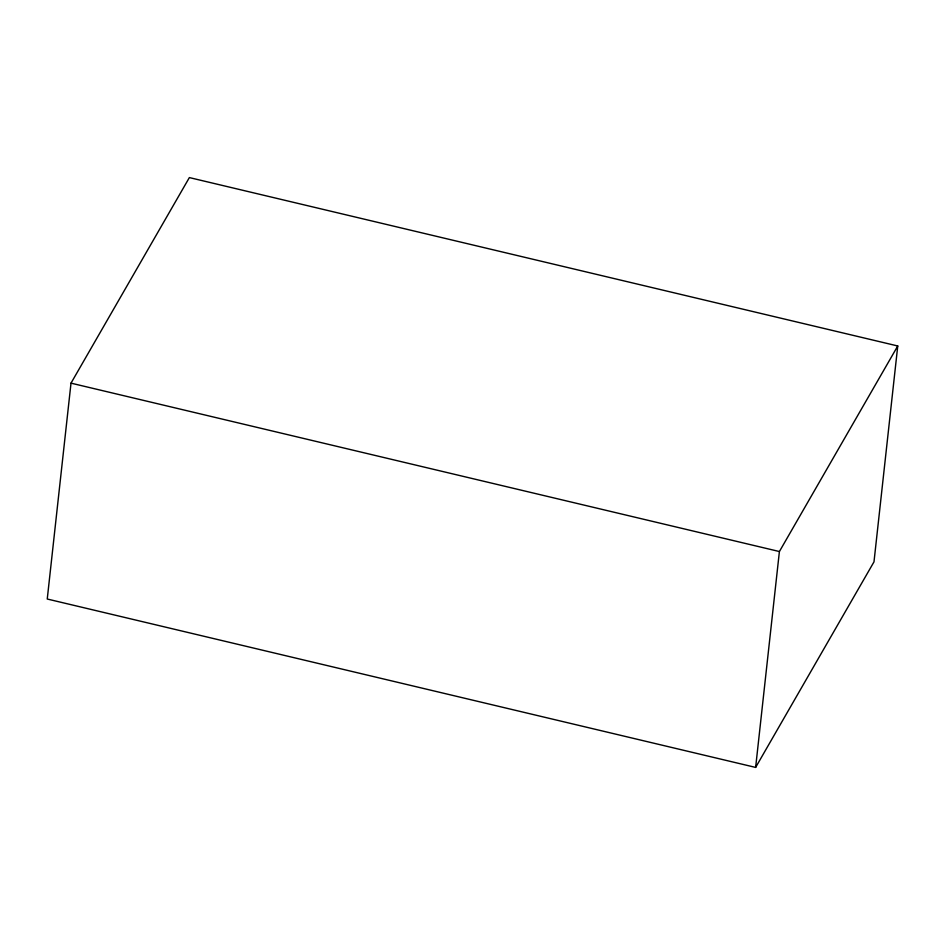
<?xml version="1.0" encoding="UTF-8"?>
<svg xmlns="http://www.w3.org/2000/svg" width="945" height="945" viewBox="0 0 945 945"><rect width="100%" height="100%" fill="white"/><g stroke="black" fill="none" stroke-linecap="round" stroke-linejoin="round"><path stroke-width="1.42" d="M71.005 383.15L47.25 599.024L755.634 767.411L873.995 561.85L897.75 345.976L189.366 177.589L71.005 383.15L779.401 551.537L897.75 345.976M755.634 767.411L779.401 551.537"/></g></svg>
